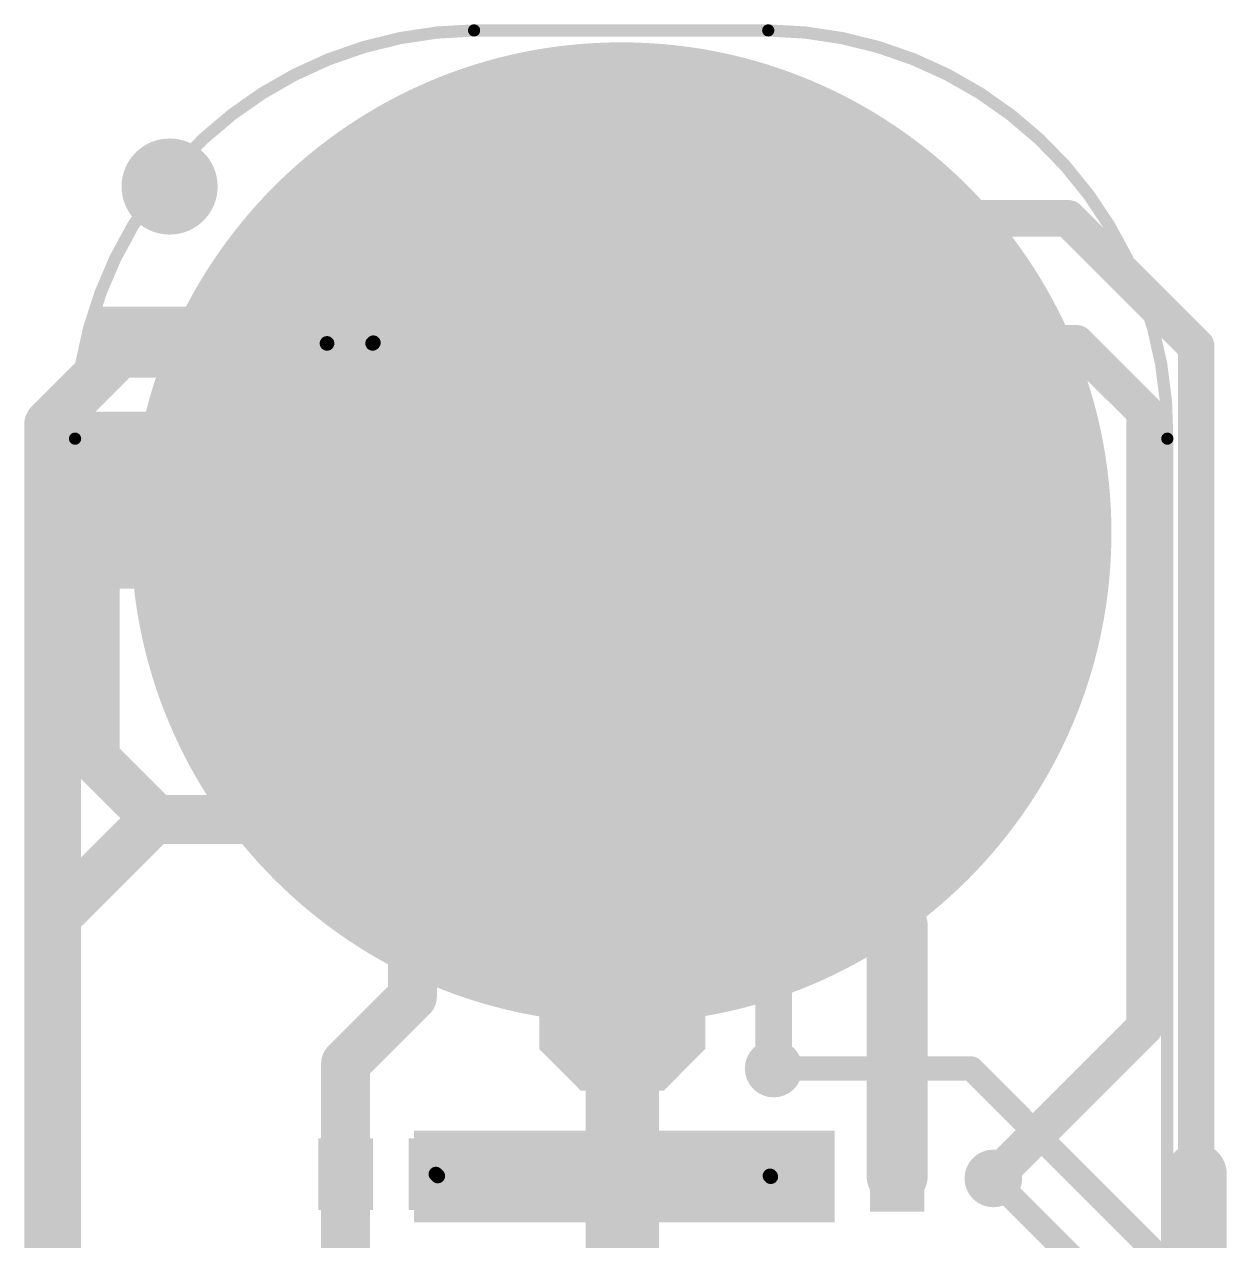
# Model space of a CAD drawing. Header units: millimetres. Extents: x -11 to 1.6, y -1.7 to 28.8.
# Drawn here: x -10.92 to 1.59, y 16.19 to 28.85 of the extents above; entities that cross this region are included whole.
import ezdxf

# ---------------------------------------------------------------- set-up
doc = ezdxf.new("R2010")
doc.units = ezdxf.units.MM
for name, color, linetype in [('BottomLayer', 5, 'Continuous'), ('BottomPaste', 16, 'Continuous'), ('BottomSolder', 6, 'Continuous'), ('PadHoleLayer', 156, 'Continuous'), ('TopLayer', 1, 'Continuous'), ('TopOverlay', 2, 'Continuous'), ('TopPaste', 8, 'Continuous'), ('TopSolder', 216, 'Continuous'), ('ViaHoleLayer', 16, 'Continuous')]:
    doc.layers.add(name, color=color, linetype=linetype)

# ---------------------------------------------------------------- blocks, each defined once
blk = doc.blocks.new('S______B______0402_B_3')
at = {"layer": 'BottomLayer'}
for points in [[(-0.241, 0.317), (-0.241, -0.318), (-0.699, -0.318), (-0.699, 0.317)], [(0.699, 0.317), (0.699, -0.318), (0.241, -0.318), (0.241, 0.317)]]:
    blk.add_hatch(color=5, dxfattribs=at).paths.add_polyline_path(points)
at = {"layer": 'BottomPaste'}
for points in [[(-0.241, 0.317), (-0.241, -0.318), (-0.699, -0.318), (-0.699, 0.317)], [(0.699, 0.317), (0.699, -0.318), (0.241, -0.318), (0.241, 0.317)]]:
    blk.add_hatch(color=16, dxfattribs=at).paths.add_polyline_path(points)
at = {"layer": 'BottomSolder'}
for points in [[(-0.186, 0.373), (-0.186, -0.373), (-0.754, -0.373), (-0.754, 0.373)], [(0.754, 0.373), (0.754, -0.373), (0.186, -0.373), (0.186, 0.373)]]:
    blk.add_hatch(color=6, dxfattribs=at).paths.add_polyline_path(points)
blk = doc.blocks.new('S______B______0402_B_4')
at = {"layer": 'BottomLayer'}
for points in [[(-0.241, 0.318), (-0.241, -0.318), (-0.699, -0.318), (-0.699, 0.318)], [(0.699, 0.318), (0.699, -0.318), (0.241, -0.318), (0.241, 0.318)]]:
    blk.add_hatch(color=5, dxfattribs=at).paths.add_polyline_path(points)
at = {"layer": 'BottomPaste'}
for points in [[(-0.241, 0.318), (-0.241, -0.318), (-0.699, -0.318), (-0.699, 0.318)], [(0.699, 0.318), (0.699, -0.318), (0.241, -0.318), (0.241, 0.318)]]:
    blk.add_hatch(color=16, dxfattribs=at).paths.add_polyline_path(points)
at = {"layer": 'BottomSolder'}
for points in [[(-0.186, 0.373), (-0.186, -0.373), (-0.754, -0.373), (-0.754, 0.373)], [(0.754, 0.373), (0.754, -0.373), (0.186, -0.373), (0.186, 0.373)]]:
    blk.add_hatch(color=6, dxfattribs=at).paths.add_polyline_path(points)
blk = doc.blocks.new('S______B______0402_B_5')
at = {"layer": 'BottomLayer'}
for points in [[(-0.241, 0.318), (-0.241, -0.318), (-0.699, -0.318), (-0.699, 0.318)], [(0.699, 0.318), (0.699, -0.318), (0.241, -0.318), (0.241, 0.318)]]:
    blk.add_hatch(color=5, dxfattribs=at).paths.add_polyline_path(points)
at = {"layer": 'BottomPaste'}
for points in [[(-0.241, 0.318), (-0.241, -0.318), (-0.699, -0.318), (-0.699, 0.318)], [(0.699, 0.318), (0.699, -0.318), (0.241, -0.318), (0.241, 0.318)]]:
    blk.add_hatch(color=16, dxfattribs=at).paths.add_polyline_path(points)
at = {"layer": 'BottomSolder'}
for points in [[(-0.186, 0.373), (-0.186, -0.373), (-0.754, -0.373), (-0.754, 0.373)], [(0.754, 0.373), (0.754, -0.373), (0.186, -0.373), (0.186, 0.373)]]:
    blk.add_hatch(color=6, dxfattribs=at).paths.add_polyline_path(points)
blk = doc.blocks.new('R___0402_B_6')
at = {"layer": 'BottomLayer'}
for points in [[(-0.241, 0.317), (-0.241, -0.318), (-0.699, -0.318), (-0.699, 0.317)], [(0.699, 0.317), (0.699, -0.318), (0.241, -0.318), (0.241, 0.317)]]:
    blk.add_hatch(color=5, dxfattribs=at).paths.add_polyline_path(points)
at = {"layer": 'BottomPaste'}
for points in [[(-0.241, 0.317), (-0.241, -0.318), (-0.699, -0.318), (-0.699, 0.317)], [(0.699, 0.317), (0.699, -0.318), (0.241, -0.318), (0.241, 0.317)]]:
    blk.add_hatch(color=16, dxfattribs=at).paths.add_polyline_path(points)
at = {"layer": 'BottomSolder'}
for points in [[(-0.186, 0.373), (-0.186, -0.373), (-0.754, -0.373), (-0.754, 0.373)], [(0.754, 0.373), (0.754, -0.373), (0.186, -0.373), (0.186, 0.373)]]:
    blk.add_hatch(color=6, dxfattribs=at).paths.add_polyline_path(points)
blk = doc.blocks.new('R___0402_B_7')
at = {"layer": 'BottomLayer'}
for points in [[(-0.241, 0.317), (-0.241, -0.318), (-0.699, -0.318), (-0.699, 0.317)], [(0.699, 0.317), (0.699, -0.318), (0.241, -0.318), (0.241, 0.317)]]:
    blk.add_hatch(color=5, dxfattribs=at).paths.add_polyline_path(points)
at = {"layer": 'BottomPaste'}
for points in [[(-0.241, 0.317), (-0.241, -0.318), (-0.699, -0.318), (-0.699, 0.317)], [(0.699, 0.317), (0.699, -0.318), (0.241, -0.318), (0.241, 0.317)]]:
    blk.add_hatch(color=16, dxfattribs=at).paths.add_polyline_path(points)
at = {"layer": 'BottomSolder'}
for points in [[(-0.186, 0.373), (-0.186, -0.373), (-0.754, -0.373), (-0.754, 0.373)], [(0.754, 0.373), (0.754, -0.373), (0.186, -0.373), (0.186, 0.373)]]:
    blk.add_hatch(color=6, dxfattribs=at).paths.add_polyline_path(points)
blk = doc.blocks.new('T__________B_8')
at = {"layer": 'BottomLayer'}
blk.add_hatch(color=5, dxfattribs=at).paths.add_polyline_path([(0.381, 0.762), (-0.381, 0.762), (-0.762, 0.381), (-0.762, -0.381), (-0.381, -0.762), (0.381, -0.762), (0.762, -0.381), (0.762, 0.381)])
at = {"layer": 'BottomPaste'}
blk.add_hatch(color=16, dxfattribs=at).paths.add_polyline_path([(0.381, 0.762), (-0.381, 0.762), (-0.762, 0.381), (-0.762, -0.381), (-0.381, -0.762), (0.381, -0.762), (0.762, -0.381), (0.762, 0.381)])
at = {"layer": 'BottomSolder'}
blk.add_hatch(color=6, dxfattribs=at).paths.add_polyline_path([(0.4318, 0.8636), (-0.4318, 0.8636), (-0.8636, 0.4318), (-0.8636, -0.4318), (-0.4318, -0.8636), (0.4318, -0.8636), (0.8636, -0.4318), (0.8636, 0.4318)])
blk = doc.blocks.new('C___0402_B_9')
at = {"layer": 'BottomLayer'}
for points in [[(-0.241, 0.318), (-0.241, -0.318), (-0.699, -0.318), (-0.699, 0.318)], [(0.699, 0.318), (0.699, -0.318), (0.241, -0.318), (0.241, 0.318)]]:
    blk.add_hatch(color=5, dxfattribs=at).paths.add_polyline_path(points)
at = {"layer": 'BottomPaste'}
for points in [[(-0.241, 0.318), (-0.241, -0.318), (-0.699, -0.318), (-0.699, 0.318)], [(0.699, 0.318), (0.699, -0.318), (0.241, -0.318), (0.241, 0.318)]]:
    blk.add_hatch(color=16, dxfattribs=at).paths.add_polyline_path(points)
at = {"layer": 'BottomSolder'}
for points in [[(-0.181, 0.377), (-0.181, -0.377), (-0.758, -0.377), (-0.758, 0.377)], [(0.758, 0.377), (0.758, -0.377), (0.181, -0.377), (0.181, 0.377)]]:
    blk.add_hatch(color=6, dxfattribs=at).paths.add_polyline_path(points)
blk = doc.blocks.new('C___0402_B_10')
at = {"layer": 'BottomLayer'}
for points in [[(-0.241, 0.318), (-0.241, -0.318), (-0.699, -0.318), (-0.699, 0.318)], [(0.699, 0.318), (0.699, -0.318), (0.241, -0.318), (0.241, 0.318)]]:
    blk.add_hatch(color=5, dxfattribs=at).paths.add_polyline_path(points)
at = {"layer": 'BottomPaste'}
for points in [[(-0.241, 0.318), (-0.241, -0.318), (-0.699, -0.318), (-0.699, 0.318)], [(0.699, 0.318), (0.699, -0.318), (0.241, -0.318), (0.241, 0.318)]]:
    blk.add_hatch(color=16, dxfattribs=at).paths.add_polyline_path(points)
at = {"layer": 'BottomSolder'}
for points in [[(-0.181, 0.377), (-0.181, -0.377), (-0.758, -0.377), (-0.758, 0.377)], [(0.758, 0.377), (0.758, -0.377), (0.181, -0.377), (0.181, 0.377)]]:
    blk.add_hatch(color=6, dxfattribs=at).paths.add_polyline_path(points)
blk = doc.blocks.new('S______B______0402_B_13')
at = {"layer": 'BottomLayer'}
for points in [[(-0.241, 0.318), (-0.241, -0.318), (-0.699, -0.318), (-0.699, 0.318)], [(0.699, 0.318), (0.699, -0.318), (0.241, -0.318), (0.241, 0.318)]]:
    blk.add_hatch(color=5, dxfattribs=at).paths.add_polyline_path(points)
at = {"layer": 'BottomPaste'}
for points in [[(-0.241, 0.318), (-0.241, -0.318), (-0.699, -0.318), (-0.699, 0.318)], [(0.699, 0.318), (0.699, -0.318), (0.241, -0.318), (0.241, 0.318)]]:
    blk.add_hatch(color=16, dxfattribs=at).paths.add_polyline_path(points)
at = {"layer": 'BottomSolder'}
for points in [[(-0.186, 0.373), (-0.186, -0.373), (-0.754, -0.373), (-0.754, 0.373)], [(0.754, 0.373), (0.754, -0.373), (0.186, -0.373), (0.186, 0.373)]]:
    blk.add_hatch(color=6, dxfattribs=at).paths.add_polyline_path(points)
blk = doc.blocks.new('SOIC_8_B_21')
at = {"layer": 'BottomLayer'}
for points in [[(-3.475, 1.605), (-3.475, 2.205), (-1.925, 2.205), (-1.925, 1.605)], [(1.925, 1.605), (1.925, 2.205), (3.475, 2.205), (3.475, 1.605)], [(-3.475, 0.335), (-3.475, 0.935), (-1.925, 0.935), (-1.925, 0.335)], [(1.925, 0.335), (1.925, 0.935), (3.475, 0.935), (3.475, 0.335)], [(-3.475, -0.935), (-3.475, -0.335), (-1.925, -0.335), (-1.925, -0.935)], [(1.925, -0.935), (1.925, -0.335), (3.475, -0.335), (3.475, -0.935)], [(-3.475, -2.205), (-3.475, -1.605), (-1.925, -1.605), (-1.925, -2.205)], [(1.925, -2.205), (1.925, -1.605), (3.475, -1.605), (3.475, -2.205)]]:
    blk.add_hatch(color=5, dxfattribs=at).paths.add_polyline_path(points)
at = {"layer": 'BottomPaste'}
for points in [[(-3.475, 1.605), (-3.475, 2.205), (-1.925, 2.205), (-1.925, 1.605)], [(1.925, 1.605), (1.925, 2.205), (3.475, 2.205), (3.475, 1.605)], [(-3.475, 0.335), (-3.475, 0.935), (-1.925, 0.935), (-1.925, 0.335)], [(1.925, 0.335), (1.925, 0.935), (3.475, 0.935), (3.475, 0.335)], [(-3.475, -0.935), (-3.475, -0.335), (-1.925, -0.335), (-1.925, -0.935)], [(1.925, -0.935), (1.925, -0.335), (3.475, -0.335), (3.475, -0.935)], [(-3.475, -2.205), (-3.475, -1.605), (-1.925, -1.605), (-1.925, -2.205)], [(1.925, -2.205), (1.925, -1.605), (3.475, -1.605), (3.475, -2.205)]]:
    blk.add_hatch(color=16, dxfattribs=at).paths.add_polyline_path(points)
at = {"layer": 'BottomSolder'}
for points in [[(-3.577, 1.503), (-3.577, 2.307), (-1.823, 2.307), (-1.823, 1.503)], [(1.823, 1.503), (1.823, 2.307), (3.577, 2.307), (3.577, 1.503)], [(-3.577, 0.233), (-3.577, 1.037), (-1.823, 1.037), (-1.823, 0.233)], [(1.823, 0.233), (1.823, 1.037), (3.577, 1.037), (3.577, 0.233)], [(-3.577, -1.037), (-3.577, -0.233), (-1.823, -0.233), (-1.823, -1.037)], [(1.823, -1.037), (1.823, -0.233), (3.577, -0.233), (3.577, -1.037)], [(-3.577, -2.307), (-3.577, -1.503), (-1.823, -1.503), (-1.823, -2.307)], [(1.823, -2.307), (1.823, -1.503), (3.577, -1.503), (3.577, -2.307)]]:
    blk.add_hatch(color=6, dxfattribs=at).paths.add_polyline_path(points)
blk = doc.blocks.new('RES_0402_B_22')
at = {"layer": 'BottomLayer'}
for points in [[(-0.241, 0.318), (-0.241, -0.318), (-0.699, -0.318), (-0.699, 0.318)], [(0.699, 0.318), (0.699, -0.318), (0.241, -0.318), (0.241, 0.318)]]:
    blk.add_hatch(color=5, dxfattribs=at).paths.add_polyline_path(points)
at = {"layer": 'BottomPaste'}
for points in [[(-0.241, 0.318), (-0.241, -0.318), (-0.699, -0.318), (-0.699, 0.318)], [(0.699, 0.318), (0.699, -0.318), (0.241, -0.318), (0.241, 0.318)]]:
    blk.add_hatch(color=16, dxfattribs=at).paths.add_polyline_path(points)
at = {"layer": 'BottomSolder'}
for points in [[(-0.186, 0.373), (-0.186, -0.373), (-0.754, -0.373), (-0.754, 0.373)], [(0.754, 0.373), (0.754, -0.373), (0.186, -0.373), (0.186, 0.373)]]:
    blk.add_hatch(color=6, dxfattribs=at).paths.add_polyline_path(points)
blk = doc.blocks.new('SEMG_SENSOR_23')
at = {"layer": 'TopLayer'}
h = blk.add_hatch(color=1, dxfattribs=at)
edge = h.paths.add_edge_path()
edge.add_arc((0, 9.987), 5, 0, 360)
h = blk.add_hatch(color=1, dxfattribs=at)
edge = h.paths.add_edge_path()
edge.add_arc((-3.15, -0.013), 2.1, 90, 270)
edge.add_line((-3.15, -2.113), (3.15, -2.113))
edge.add_arc((3.15, -0.013), 2.1, 270, 450)
edge.add_line((3.15, 2.087), (-3.15, 2.087))
h = blk.add_hatch(color=1, dxfattribs=at)
edge = h.paths.add_edge_path()
edge.add_arc((0, -9.987), 5, 0, 360)
at = {"layer": 'TopPaste'}
h = blk.add_hatch(color=8, dxfattribs=at)
edge = h.paths.add_edge_path()
edge.add_arc((0, 9.987), 5, 0, 360)
h = blk.add_hatch(color=8, dxfattribs=at)
edge = h.paths.add_edge_path()
edge.add_arc((-3.15, -0.013), 2.1, 90, 270)
edge.add_line((-3.15, -2.113), (3.15, -2.113))
edge.add_arc((3.15, -0.013), 2.1, 270, 450)
edge.add_line((3.15, 2.087), (-3.15, 2.087))
h = blk.add_hatch(color=8, dxfattribs=at)
edge = h.paths.add_edge_path()
edge.add_arc((0, -9.987), 5, 0, 360)
at = {"layer": 'TopSolder'}
h = blk.add_hatch(color=216, dxfattribs=at)
edge = h.paths.add_edge_path()
edge.add_arc((0, 9.987), 5.102, 0, 360)
h = blk.add_hatch(color=216, dxfattribs=at)
edge = h.paths.add_edge_path()
edge.add_arc((-3.15, -0.013), 2.202, 90, 270)
edge.add_line((-3.15, -2.214), (3.15, -2.214))
edge.add_arc((3.15, -0.013), 2.202, 270, 450)
edge.add_line((3.15, 2.189), (-3.15, 2.189))
h = blk.add_hatch(color=216, dxfattribs=at)
edge = h.paths.add_edge_path()
edge.add_arc((0, -9.987), 5.102, 0, 360)
at = {"layer": 'TopOverlay', "const_width": 0.127}
for points in [[(-5.683, 10.966, -0.414214), (-1.531, 15.213)], [(1.531, 15.213, -0.414214), (5.683, 10.966)], [(-1.531, -15.213, -0.414214), (-5.683, -10.966)], [(5.683, -10.966, -0.414214), (1.531, -15.213)]]:
    blk.add_lwpolyline(points, format="xyb", dxfattribs=at)
for points in [[(-1.531, 15.213), (1.531, 15.213)], [(-5.683, -10.966), (-5.683, 10.966)], [(5.683, -10.966), (5.683, 10.966)], [(-1.531, -15.213), (1.531, -15.213)]]:
    blk.add_lwpolyline(points, dxfattribs=at)
at = {"layer": 'TopOverlay', "const_width": 0.0635}
for points in [[(-1.562, 15.213, 1), (-1.499, 15.213, 1)], [(-1.562, 15.213, 1), (-1.499, 15.213, 1)], [(1.499, 15.213, 1), (1.562, 15.213, 1)], [(1.499, 15.213, 1), (1.562, 15.213, 1)], [(-5.715, 10.966, 1), (-5.651, 10.966, 1)], [(-5.715, 10.966, 1), (-5.651, 10.966, 1)], [(5.652, 10.966, 1), (5.715, 10.966, 1)], [(5.652, 10.966, 1), (5.715, 10.966, 1)], [(-5.715, -10.966, 1), (-5.651, -10.966, 1)], [(-5.715, -10.966, 1), (-5.651, -10.966, 1)], [(5.652, -10.966, 1), (5.715, -10.966, 1)], [(5.652, -10.966, 1), (5.715, -10.966, 1)], [(-1.562, -15.213, 1), (-1.499, -15.213, 1)], [(-1.562, -15.213, 1), (-1.499, -15.213, 1)], [(1.499, -15.213, 1), (1.562, -15.213, 1)], [(1.499, -15.213, 1), (1.562, -15.213, 1)]]:
    blk.add_lwpolyline(points, format="xyb", close=True, dxfattribs=at)

msp = doc.modelspace()

# ---------------------------------------------------------------- hatches: boundary and pattern name
at = {"layer": 'BottomLayer'}
for points in [[(-2.938, 26.387), (-2.938, 28.143), (-4.257, 28.143), (-4.257, 26.387)], [(-7.188, 25.171), (-6.426, 25.171), (-6.426, 27.146), (-7.188, 27.146)], [(-4.257, 26.467), (-2.938, 26.467), (-2.938, 27.196), (-4.257, 27.196)], [(-10.236, 25.171), (-6.522, 25.171), (-6.522, 25.908), (-10.236, 25.908)], [(-10.439, 22.974), (-8.788, 22.974), (-8.788, 24.816), (-10.439, 24.816)], [(-9.5, 22.974), (-8.763, 22.974), (-8.763, 24.816), (-9.5, 24.816)], [(-2.743, 23.647), (0.229, 23.647), (0.229, 24.562), (-2.743, 24.562)], [(-2.743, 22.504), (0.203, 22.504), (0.203, 23.292), (-2.743, 23.292)], [(-8.204, 21.209), (-6.452, 21.209), (-6.452, 22.149), (-8.204, 22.149)], [(-8.072, 21.417), (-6.522, 21.417), (-6.522, 22.017), (-8.072, 22.017)], [(-7.163, 20.193), (-6.452, 20.193), (-6.452, 22.017), (-7.163, 22.017)], [(-6.867, 16.383), (-2.489, 16.383), (-2.489, 17.337), (-6.867, 17.337)]]:
    msp.add_hatch(color=5, dxfattribs=at).paths.add_polyline_path(points)
h = msp.add_hatch(color=5, dxfattribs=at)
edge = h.paths.add_edge_path()
edge.add_arc((-9.855, 25.502), 0.3, 0, 360)
h = msp.add_hatch(color=5, dxfattribs=at)
edge = h.paths.add_edge_path()
edge.add_arc((-0.686, 21.717), 0.3, 0, 360)
h = msp.add_hatch(color=5, dxfattribs=at)
edge = h.paths.add_edge_path()
edge.add_arc((-3.124, 17.983), 0.3, 0, 360)
h = msp.add_hatch(color=5, dxfattribs=at)
edge = h.paths.add_edge_path()
edge.add_arc((-4.699, 16.866), 0.3, 0, 360)
h = msp.add_hatch(color=5, dxfattribs=at)
edge = h.paths.add_edge_path()
edge.add_arc((-0.838, 16.84), 0.3, 0, 360)
at = {"layer": 'BottomSolder'}
h = msp.add_hatch(color=6, dxfattribs=at)
edge = h.paths.add_edge_path()
edge.add_arc((-9.41, 27.159), 0.102, 0, 360)
at = {"layer": 'PadHoleLayer'}
h = msp.add_hatch(color=156, dxfattribs=at)
edge = h.paths.add_edge_path()
edge.add_arc((-9.41, 27.159), 0.5, 0, 360)
at = {"layer": 'TopLayer'}
h = msp.add_hatch(color=1, dxfattribs=at)
edge = h.paths.add_edge_path()
edge.add_arc((-9.855, 25.502), 0.3, 0, 360)
h = msp.add_hatch(color=1, dxfattribs=at)
edge = h.paths.add_edge_path()
edge.add_arc((-0.686, 21.717), 0.3, 0, 360)
h = msp.add_hatch(color=1, dxfattribs=at)
edge = h.paths.add_edge_path()
edge.add_arc((-3.124, 17.983), 0.3, 0, 360)
h = msp.add_hatch(color=1, dxfattribs=at)
edge = h.paths.add_edge_path()
edge.add_arc((-4.699, 16.866), 0.3, 0, 360)
h = msp.add_hatch(color=1, dxfattribs=at)
edge = h.paths.add_edge_path()
edge.add_arc((-0.838, 16.84), 0.3, 0, 360)
at = {"layer": 'TopSolder'}
h = msp.add_hatch(color=216, dxfattribs=at)
edge = h.paths.add_edge_path()
edge.add_arc((-9.41, 27.159), 0.102, 0, 360)
at = {"layer": 'ViaHoleLayer'}
h = msp.add_hatch(color=16, dxfattribs=at)
edge = h.paths.add_edge_path()
edge.add_arc((-9.855, 25.502), 0.15, 0, 360)
h = msp.add_hatch(color=16, dxfattribs=at)
edge = h.paths.add_edge_path()
edge.add_arc((-0.686, 21.717), 0.15, 0, 360)
h = msp.add_hatch(color=16, dxfattribs=at)
edge = h.paths.add_edge_path()
edge.add_arc((-3.124, 17.983), 0.15, 0, 360)
h = msp.add_hatch(color=16, dxfattribs=at)
edge = h.paths.add_edge_path()
edge.add_arc((-4.699, 16.866), 0.15, 0, 360)
h = msp.add_hatch(color=16, dxfattribs=at)
edge = h.paths.add_edge_path()
edge.add_arc((-0.838, 16.84), 0.15, 0, 360)

# ---------------------------------------------------------------- linework, layer by layer
at = {"layer": 'BottomLayer'}
for points, const_width in [([(-5.829, 27.441), (-5.457, 27.813)], 0.635), ([(-5.457, 27.813), (-4.065, 27.813)], 0.635), ([(-5.829, 26.828), (-5.829, 27.441)], 0.635), ([(-3.658, 21.285), (-3.658, 26.784)], 0.635), ([(-4.968, 25.258), (-4.968, 26.828)], 0.254), ([(-2.227, 26.828), (-0.06, 26.828)], 0.381), ([(-0.06, 26.828), (-0.028, 26.796)], 0.381), ([(-0.028, 26.796), (1.273, 25.495)], 0.381), ([(-1.897, 25.527), (0.025, 25.527)], 0.381), ([(0.025, 25.527), (0.737, 24.816)], 0.381), ([(-7.772, 25.527), (-7.297, 25.527)], 0.152), ([(-7.297, 25.527), (-7.29, 25.534)], 0.152), ([(1.273, 12.491), (1.273, 25.495)], 0.381), ([(-5.334, 24.892), (-4.968, 25.258)], 0.254), ([(-8.458, 24.689), (-8.255, 24.892)], 0.254), ([(-8.255, 24.892), (-6.273, 24.892)], 0.254), ([(-6.273, 24.892), (-5.334, 24.892)], 0.254), ([(0.737, 18.415), (0.737, 24.816)], 0.381), ([(-8.458, 23.139), (-8.458, 24.689)], 0.254), ([(-7.297, 24.257), (-5.486, 24.257)], 0.381), ([(-5.486, 24.257), (-4.699, 23.47)], 0.381), ([(-10.16, 23.336), (-9.601, 23.895)], 0.508), ([(-4.699, 21.133), (-4.699, 23.47)], 0.381), ([(-10.185, 21.208), (-10.185, 23.114)], 0.508), ([(-8.458, 22.403), (-8.458, 23.139)], 0.254), ([(-8.458, 23.139), (-8.306, 22.987)], 0.254), ([(-8.306, 22.987), (-7.297, 22.987)], 0.254), ([(-8.598, 22.263), (-8.458, 22.403)], 0.254), ([(-9.119, 22.263), (-8.598, 22.263)], 0.254), ([(-1.897, 21.717), (-0.686, 21.717)], 0.508), ([(-4.699, 21.133), (-4.699, 21.445)], 0.381), ([(-3.658, 21.285), (-1.839, 19.466)], 0.635), ([(-10.185, 21.208), (-9.576, 20.599)], 0.508), ([(-4.699, 21.133), (-3.124, 19.558)], 0.381), ([(-10.643, 19.507), (-9.576, 20.574)], 0.508), ([(-9.576, 20.574), (-9.576, 20.599)], 0.508), ([(-9.576, 20.574), (-7.823, 20.574)], 0.508), ([(-6.883, 18.731), (-6.883, 20.574)], 0.508), ([(-10.643, 15.748), (-10.643, 19.507)], 0.508), ([(-3.124, 17.983), (-3.124, 19.558)], 0.381), ([(-1.839, 16.866), (-1.839, 19.466)], 0.635), ([(-7.579, 18.036), (-6.883, 18.731)], 0.508), ([(-4.699, 16.866), (-4.699, 18.618)], 0.762), ([(-0.838, 16.84), (0.737, 18.415)], 0.381), ([(-7.579, 16.858), (-7.579, 18.036)], 0.508), ([(-7.579, 14.732), (-7.579, 16.858)], 0.508), ([(1.273, 12.491), (1.273, 16.888)], 0.635), ([(-6.619, 16.866), (-4.699, 16.866)], 0.381), ([(-6.639, 16.885), (-6.619, 16.866)], 0.152), ([(-4.699, 16.866), (-3.162, 16.866)], 0.381), ([(-3.162, 16.866), (-2.779, 16.866)], 0.381), ([(-3.162, 16.866), (-3.154, 16.858)], 0.152)]:
    msp.add_lwpolyline(points, dxfattribs=dict(at, const_width=const_width))
for points, const_width in [([(-5.616, 27.813, 1), (-5.299, 27.813, 1)], 0.318), ([(-5.616, 27.813, 1), (-5.299, 27.813, 1)], 0.318), ([(-4.224, 27.813, 1), (-3.907, 27.813, 1)], 0.318), ([(-5.988, 27.441, 1), (-5.671, 27.441, 1)], 0.318), ([(-5.988, 27.441, 1), (-5.671, 27.441, 1)], 0.318), ([(-5.988, 26.828, 1), (-5.671, 26.828, 1)], 0.318), ([(-3.816, 26.784, 1), (-3.499, 26.784, 1)], 0.318), ([(-5.031, 26.828, 1), (-4.904, 26.828, 1)], 0.127), ([(-2.322, 26.828, 1), (-2.132, 26.828, 1)], 0.191), ([(-0.155, 26.828, 1), (0.035, 26.828, 1)], 0.191), ([(-0.155, 26.828, 1), (0.035, 26.828, 1)], 0.191), ([(-0.123, 26.796, 1), (0.067, 26.796, 1)], 0.191), ([(-0.123, 26.796, 1), (0.067, 26.796, 1)], 0.191), ([(-1.992, 25.527, 1), (-1.802, 25.527, 1)], 0.191), ([(-0.07, 25.527, 1), (0.121, 25.527, 1)], 0.191), ([(-0.07, 25.527, 1), (0.121, 25.527, 1)], 0.191), ([(-7.81, 25.527, 1), (-7.734, 25.527, 1)], 0.0762), ([(-7.335, 25.527, 1), (-7.259, 25.527, 1)], 0.0762), ([(-7.335, 25.527, 1), (-7.259, 25.527, 1)], 0.0762), ([(-7.328, 25.534, 1), (-7.252, 25.534, 1)], 0.0762), ([(1.178, 25.495, 1), (1.368, 25.495, 1)], 0.191), ([(1.178, 25.495, 1), (1.368, 25.495, 1)], 0.191), ([(-5.031, 25.258, 1), (-4.904, 25.258, 1)], 0.127), ([(-5.031, 25.258, 1), (-4.904, 25.258, 1)], 0.127), ([(-8.319, 24.892, 1), (-8.191, 24.892, 1)], 0.127), ([(-8.319, 24.892, 1), (-8.191, 24.892, 1)], 0.127), ([(-6.337, 24.892, 1), (-6.21, 24.892, 1)], 0.127), ([(-6.337, 24.892, 1), (-6.21, 24.892, 1)], 0.127), ([(-5.397, 24.892, 1), (-5.27, 24.892, 1)], 0.127), ([(-5.397, 24.892, 1), (-5.27, 24.892, 1)], 0.127), ([(0.641, 24.816, 1), (0.832, 24.816, 1)], 0.191), ([(0.641, 24.816, 1), (0.832, 24.816, 1)], 0.191), ([(-8.522, 24.689, 1), (-8.395, 24.689, 1)], 0.127), ([(-8.522, 24.689, 1), (-8.395, 24.689, 1)], 0.127), ([(-7.392, 24.257, 1), (-7.201, 24.257, 1)], 0.191), ([(-5.582, 24.257, 1), (-5.391, 24.257, 1)], 0.191), ([(-5.582, 24.257, 1), (-5.391, 24.257, 1)], 0.191), ([(-9.728, 23.895, 1), (-9.474, 23.895, 1)], 0.254), ([(-10.287, 23.336, 1), (-10.033, 23.336, 1)], 0.254), ([(-4.794, 23.47, 1), (-4.604, 23.47, 1)], 0.191), ([(-4.794, 23.47, 1), (-4.604, 23.47, 1)], 0.191), ([(-10.312, 23.114, 1), (-10.058, 23.114, 1)], 0.254), ([(-8.522, 23.139, 1), (-8.395, 23.139, 1)], 0.127), ([(-8.522, 23.139, 1), (-8.395, 23.139, 1)], 0.127), ([(-8.522, 23.139, 1), (-8.395, 23.139, 1)], 0.127), ([(-8.369, 22.987, 1), (-8.242, 22.987, 1)], 0.127), ([(-8.369, 22.987, 1), (-8.242, 22.987, 1)], 0.127), ([(-7.36, 22.987, 1), (-7.233, 22.987, 1)], 0.127), ([(-8.522, 22.403, 1), (-8.395, 22.403, 1)], 0.127), ([(-8.522, 22.403, 1), (-8.395, 22.403, 1)], 0.127), ([(-9.182, 22.263, 1), (-9.055, 22.263, 1)], 0.127), ([(-8.661, 22.263, 1), (-8.534, 22.263, 1)], 0.127), ([(-8.661, 22.263, 1), (-8.534, 22.263, 1)], 0.127), ([(-2.024, 21.717, 1), (-1.77, 21.717, 1)], 0.254), ([(-0.813, 21.717, 1), (-0.559, 21.717, 1)], 0.254), ([(-4.794, 21.445, 1), (-4.604, 21.445, 1)], 0.191), ([(-3.816, 21.285, 1), (-3.499, 21.285, 1)], 0.318), ([(-3.816, 21.285, 1), (-3.499, 21.285, 1)], 0.318), ([(-10.312, 21.208, 1), (-10.058, 21.208, 1)], 0.254), ([(-10.312, 21.208, 1), (-10.058, 21.208, 1)], 0.254), ([(-4.794, 21.133, 1), (-4.604, 21.133, 1)], 0.191), ([(-4.794, 21.133, 1), (-4.604, 21.133, 1)], 0.191), ([(-4.794, 21.133, 1), (-4.604, 21.133, 1)], 0.191), ([(-9.703, 20.599, 1), (-9.449, 20.599, 1)], 0.254), ([(-9.703, 20.599, 1), (-9.449, 20.599, 1)], 0.254), ([(-9.703, 20.574, 1), (-9.449, 20.574, 1)], 0.254), ([(-9.703, 20.574, 1), (-9.449, 20.574, 1)], 0.254), ([(-9.703, 20.574, 1), (-9.449, 20.574, 1)], 0.254), ([(-7.95, 20.574, 1), (-7.696, 20.574, 1)], 0.254), ([(-7.01, 20.574, 1), (-6.756, 20.574, 1)], 0.254), ([(-10.77, 19.507, 1), (-10.516, 19.507, 1)], 0.254), ([(-10.77, 19.507, 1), (-10.516, 19.507, 1)], 0.254), ([(-3.219, 19.558, 1), (-3.029, 19.558, 1)], 0.191), ([(-3.219, 19.558, 1), (-3.029, 19.558, 1)], 0.191), ([(-1.997, 19.466, 1), (-1.68, 19.466, 1)], 0.318), ([(-1.997, 19.466, 1), (-1.68, 19.466, 1)], 0.318), ([(-7.01, 18.731, 1), (-6.756, 18.731, 1)], 0.254), ([(-7.01, 18.731, 1), (-6.756, 18.731, 1)], 0.254), ([(-4.889, 18.618, 1), (-4.508, 18.618, 1)], 0.381), ([(0.641, 18.415, 1), (0.832, 18.415, 1)], 0.191), ([(0.641, 18.415, 1), (0.832, 18.415, 1)], 0.191), ([(-7.706, 18.036, 1), (-7.452, 18.036, 1)], 0.254), ([(-7.706, 18.036, 1), (-7.452, 18.036, 1)], 0.254), ([(-3.219, 17.983, 1), (-3.029, 17.983, 1)], 0.191), ([(-4.889, 16.866, 1), (-4.508, 16.866, 1)], 0.381), ([(-7.706, 16.858, 1), (-7.452, 16.858, 1)], 0.254), ([(-7.706, 16.858, 1), (-7.452, 16.858, 1)], 0.254), ([(-1.997, 16.866, 1), (-1.68, 16.866, 1)], 0.318), ([(1.114, 16.888, 1), (1.432, 16.888, 1)], 0.318), ([(-6.715, 16.866, 1), (-6.524, 16.866, 1)], 0.191), ([(-6.677, 16.885, 1), (-6.601, 16.885, 1)], 0.0762), ([(-4.794, 16.866, 1), (-4.604, 16.866, 1)], 0.191), ([(-4.794, 16.866, 1), (-4.604, 16.866, 1)], 0.191), ([(-3.257, 16.866, 1), (-3.066, 16.866, 1)], 0.191), ([(-3.257, 16.866, 1), (-3.066, 16.866, 1)], 0.191), ([(-2.874, 16.866, 1), (-2.683, 16.866, 1)], 0.191), ([(-0.933, 16.84, 1), (-0.743, 16.84, 1)], 0.191), ([(-6.658, 16.866, 1), (-6.581, 16.866, 1)], 0.0762), ([(-3.2, 16.866, 1), (-3.123, 16.866, 1)], 0.0762), ([(-3.192, 16.858, 1), (-3.116, 16.858, 1)], 0.0762)]:
    msp.add_lwpolyline(points, format="xyb", close=True, dxfattribs=dict(at, const_width=const_width))
at = {"layer": 'TopLayer'}
for points, const_width in [([(-10.668, 24.689), (-9.855, 25.502)], 0.508), ([(-10.668, 11.441), (-10.668, 24.689)], 0.508), ([(-4.711, 23.558), (-2.526, 23.558)], 0.381), ([(-2.526, 23.558), (-0.686, 21.717)], 0.381), ([(-3.124, 17.983), (-1.067, 17.983)], 0.254), ([(-1.067, 17.983), (1.27, 15.646)], 0.254), ([(-4.699, 13.57), (-4.699, 16.866)], 0.762), ([(-0.838, 16.84), (0.864, 15.138)], 0.254)]:
    msp.add_lwpolyline(points, dxfattribs=dict(at, const_width=const_width))
for points, const_width in [([(-9.982, 25.502, 1), (-9.728, 25.502, 1)], 0.254), ([(-10.795, 24.689, 1), (-10.541, 24.689, 1)], 0.254), ([(-10.795, 24.689, 1), (-10.541, 24.689, 1)], 0.254), ([(-4.807, 23.558, 1), (-4.616, 23.558, 1)], 0.191), ([(-2.622, 23.558, 1), (-2.431, 23.558, 1)], 0.191), ([(-2.622, 23.558, 1), (-2.431, 23.558, 1)], 0.191), ([(-0.781, 21.717, 1), (-0.591, 21.717, 1)], 0.191), ([(-3.188, 17.983, 1), (-3.061, 17.983, 1)], 0.127), ([(-1.13, 17.983, 1), (-1.003, 17.983, 1)], 0.127), ([(-1.13, 17.983, 1), (-1.003, 17.983, 1)], 0.127), ([(-4.889, 16.866, 1), (-4.508, 16.866, 1)], 0.381), ([(-0.902, 16.84, 1), (-0.775, 16.84, 1)], 0.127)]:
    msp.add_lwpolyline(points, format="xyb", close=True, dxfattribs=dict(at, const_width=const_width))

# ---------------------------------------------------------------- block references
for name, p in [('SEMG_SENSOR_23', (-4.711, 13.57)), ('R___0402_B_7', (-6.299, 26.828)), ('R___0402_B_6', (-2.697, 26.828)), ('T__________B_8', (-4.699, 18.618)), ('S______B______0402_B_3', (-2.309, 16.866))]:
    msp.add_blockref(name, p)
for name, p, rotation in [('S______B______0402_B_4', (-4.498, 26.828), 180), ('SOIC_8_B_21', (-4.597, 23.622), 180), ('C___0402_B_10', (-9.119, 25.032), 270), ('RES_0402_B_22', (-0.229, 23.482), 90), ('S______B______0402_B_5', (-9.119, 22.733), 270), ('C___0402_B_9', (-7.353, 20.574), 180), ('S______B______0402_B_13', (-7.109, 16.885), 180)]:
    msp.add_blockref(name, p, dxfattribs=dict(rotation=rotation))

doc.saveas('drawing.dxf')
